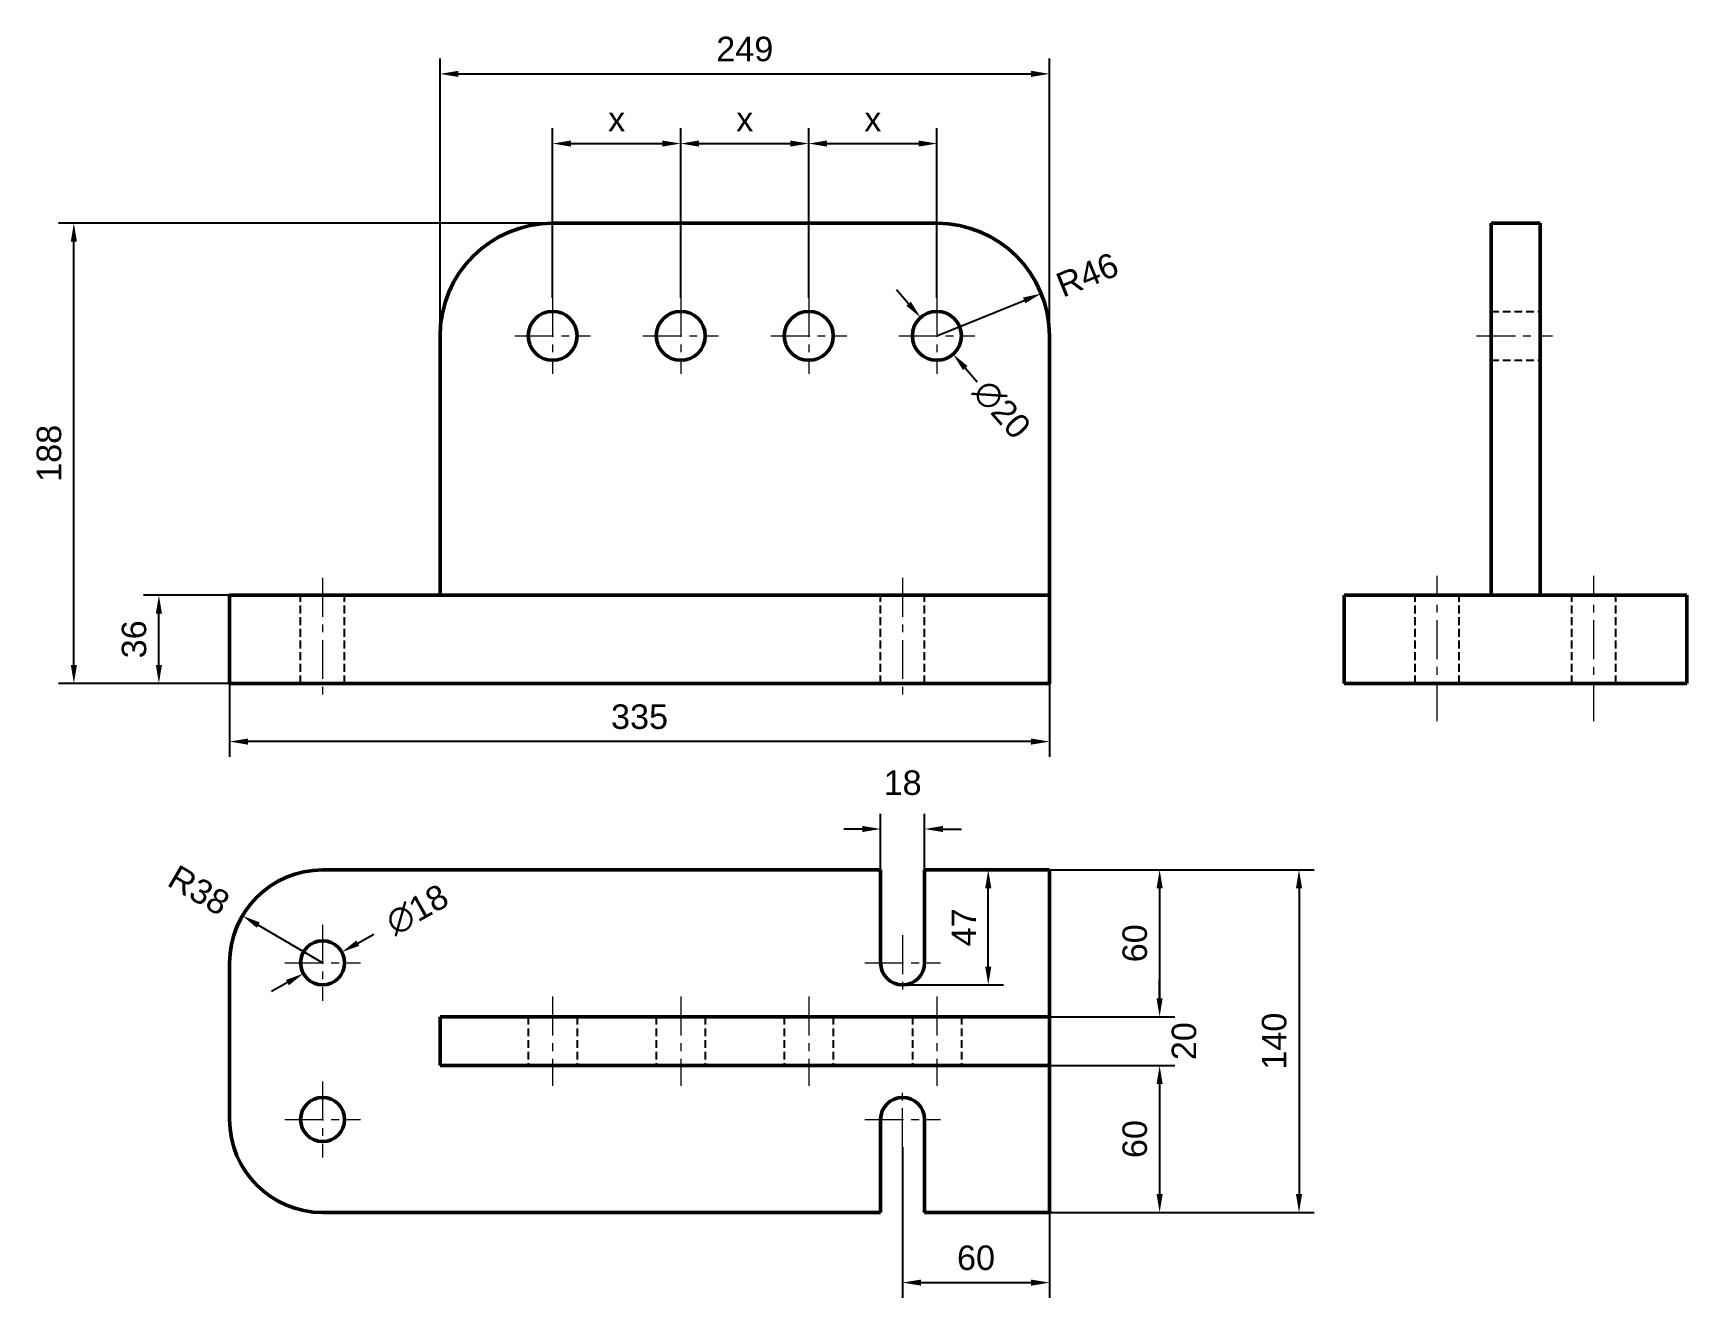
# Model space of a CAD drawing. Header units: millimetres. Extents: x 1459 to 16731, y 971 to 8404.
# Drawn here: x 16055 to 16731, y 7887 to 8404 of the extents above.
import ezdxf

# ---------------------------------------------------------------- set-up
doc = ezdxf.new("R2010")
doc.units = ezdxf.units.MM
doc.header["$LTSCALE"] = 0.5
doc.linetypes.add('AXES', pattern=[50.8, 31.75, -6.35, 6.35, -6.35])
doc.linetypes.add('CACHE', pattern=[9.525, 6.35, -3.175])
doc.layers.get('Defpoints').update_dxf_attribs({"lineweight": 20})
for name, color, linetype, lineweight in [('AXES', 11, 'AXES', 20), ('CACHE', 7, 'CACHE', 25), ('Cotation', 1, 'Continuous', 20), ('Cotation Détail', 190, 'Continuous', 20), ('FORT', 7, 'Continuous', 50)]:
    doc.layers.add(name, color=color, linetype=linetype, lineweight=lineweight)
doc.styles.add('BE', font='arial.ttf')
doc.dimstyles.new('ECH 1_5', dxfattribs={"dimscale": 5, "dimtxt": 2, "dimasz": 1.5, "dimexe": 1.25, "dimexo": 0, "dimgap": 1, "dimtad": 1, "dimdec": 0, "dimtxsty": 'BE', "dimcen": 0, "dimclrd": 1, "dimclre": 1, "dimclrt": 171, "dimazin": 2, "dimtfac": 1, "dimtdec": 0, "dimtofl": 0, "dimtmove": 2, "dimatfit": 3, "dimfxl": 1, "dimarcsym": 0})

# ---------------------------------------------------------------- blocks, each defined once
blk = doc.blocks.new('*D241')
at = {"layer": 'Cotation', "color": 1, "lineweight": -2, "transparency": 16777216}
blk.add_line((16173.57, 8024.25), (16147.26, 8039.69), dxfattribs=at)
at = {"layer": 'Cotation', "color": 1, "transparency": 16777216}
blk.add_solid([(16147.9, 8040.77), (16146.63, 8038.61), (16140.8, 8043.48)], dxfattribs=at)
at = {"layer": 'Defpoints', "color": 0, "transparency": 16777216}
for p in [(16140.8, 8043.48), (16173.57, 8024.25)]:
    blk.add_point(p, dxfattribs=at)
at = {"layer": 'Cotation', "color": 171, "transparency": 16777216, "insert": (16123.03, 8053.91), "char_height": 10, "attachment_point": 5, "rotation": 329.58604, "style": 'BE'}
blk.add_mtext('R38', dxfattribs=at)
blk = doc.blocks.new('*D242')
at = {"layer": 'Cotation', "color": 1, "lineweight": -2, "transparency": 16777216}
for p, q in [((16187.96, 8032.32), (16194.5, 8035.98)), ((16159.17, 8016.18), (16152.63, 8012.51))]:
    blk.add_line(p, q, dxfattribs=at)
at = {"layer": 'Cotation', "color": 1, "transparency": 16777216}
for points in [[(16187.35, 8033.41), (16188.57, 8031.23), (16181.42, 8028.65)], [(16158.56, 8017.27), (16159.78, 8015.09), (16165.72, 8019.85)]]:
    blk.add_solid(points, dxfattribs=at)
at = {"layer": 'Defpoints', "color": 0, "transparency": 16777216}
for p in [(16181.42, 8028.65), (16165.72, 8019.85)]:
    blk.add_point(p, dxfattribs=at)
at = {"layer": 'Cotation', "color": 171, "transparency": 16777216, "insert": (16212.25, 8045.94), "char_height": 10, "attachment_point": 5, "rotation": 29.27466, "style": 'BE'}
blk.add_mtext('∅18', dxfattribs=at)
blk = doc.blocks.new('*D243')
at = {"layer": 'Cotation', "color": 1, "lineweight": -2, "transparency": 16777216}
for p, q in [((16419.57, 8062.25), (16451.81, 8062.25)), ((16445.56, 8022.75), (16445.56, 8054.75)), ((16410.57, 8015.25), (16451.81, 8015.25))]:
    blk.add_line(p, q, dxfattribs=at)
at = {"layer": 'Cotation', "color": 1, "transparency": 16777216}
for points in [[(16444.31, 8054.75), (16446.81, 8054.75), (16445.56, 8062.25)], [(16444.31, 8022.75), (16446.81, 8022.75), (16445.56, 8015.25)]]:
    blk.add_solid(points, dxfattribs=at)
at = {"layer": 'Defpoints', "color": 0, "transparency": 16777216}
for p in [(16419.57, 8062.25), (16445.56, 8062.25), (16410.57, 8015.25)]:
    blk.add_point(p, dxfattribs=at)
at = {"layer": 'Cotation', "color": 171, "transparency": 16777216, "insert": (16435.56, 8038.75), "char_height": 10, "attachment_point": 5, "rotation": 90, "style": 'BE'}
blk.add_mtext('47', dxfattribs=at)
blk = doc.blocks.new('*D244')
at = {"layer": 'Cotation', "color": 1, "lineweight": -2, "transparency": 16777216}
for p, q in [((16401.57, 8062.25), (16401.57, 8085.2)), ((16419.57, 8062.25), (16419.57, 8085.2)), ((16394.07, 8078.95), (16386.57, 8078.95)), ((16427.07, 8078.95), (16434.57, 8078.95))]:
    blk.add_line(p, q, dxfattribs=at)
at = {"layer": 'Cotation', "color": 1, "transparency": 16777216}
for points in [[(16394.07, 8080.2), (16394.07, 8077.7), (16401.57, 8078.95)], [(16427.07, 8080.2), (16427.07, 8077.7), (16419.57, 8078.95)]]:
    blk.add_solid(points, dxfattribs=at)
at = {"layer": 'Defpoints', "color": 0, "transparency": 16777216}
for p in [(16419.57, 8078.95), (16401.57, 8062.25), (16419.57, 8062.25)]:
    blk.add_point(p, dxfattribs=at)
at = {"layer": 'Cotation', "color": 171, "transparency": 16777216, "insert": (16410.57, 8097.81), "char_height": 10, "attachment_point": 5, "style": 'BE'}
blk.add_mtext('18', dxfattribs=at)
blk = doc.blocks.new('*D245')
at = {"layer": 'Cotation', "color": 1, "lineweight": -2, "transparency": 16777216}
for p, q in [((16410.57, 7948.94), (16410.57, 7887.34)), ((16470.57, 7922.25), (16470.57, 7887.34)), ((16418.07, 7893.59), (16463.07, 7893.59))]:
    blk.add_line(p, q, dxfattribs=at)
at = {"layer": 'Cotation', "color": 1, "transparency": 16777216}
for points in [[(16418.07, 7894.84), (16418.07, 7892.34), (16410.57, 7893.59)], [(16463.07, 7894.84), (16463.07, 7892.34), (16470.57, 7893.59)]]:
    blk.add_solid(points, dxfattribs=at)
at = {"layer": 'Defpoints', "color": 0, "transparency": 16777216}
for p in [(16410.57, 7948.94), (16470.57, 7922.25), (16470.57, 7893.59)]:
    blk.add_point(p, dxfattribs=at)
at = {"layer": 'Cotation', "color": 171, "transparency": 16777216, "insert": (16440.57, 7903.69), "char_height": 10, "attachment_point": 5, "style": 'BE'}
blk.add_mtext('60', dxfattribs=at)
blk = doc.blocks.new('*D246')
at = {"layer": 'Cotation', "color": 1, "lineweight": -2, "transparency": 16777216}
for p, q in [((16470.57, 8062.25), (16521.84, 8062.25)), ((16515.59, 8054.75), (16515.59, 8009.75)), ((16470.57, 8002.25), (16521.84, 8002.25))]:
    blk.add_line(p, q, dxfattribs=at)
at = {"layer": 'Cotation', "color": 1, "transparency": 16777216}
for points in [[(16514.34, 8054.75), (16516.84, 8054.75), (16515.59, 8062.25)], [(16514.34, 8009.75), (16516.84, 8009.75), (16515.59, 8002.25)]]:
    blk.add_solid(points, dxfattribs=at)
at = {"layer": 'Defpoints', "color": 0, "transparency": 16777216}
for p in [(16470.57, 8062.25), (16470.57, 8002.25), (16515.59, 8002.25)]:
    blk.add_point(p, dxfattribs=at)
at = {"layer": 'Cotation', "color": 171, "transparency": 16777216, "insert": (16505.48, 8032.25), "char_height": 10, "attachment_point": 5, "rotation": 90, "style": 'BE'}
blk.add_mtext('60', dxfattribs=at)
blk = doc.blocks.new('*D247')
at = {"layer": 'Cotation', "color": 1, "lineweight": -2, "transparency": 16777216}
for p, q in [((16515.59, 8009.75), (16515.59, 8017.25)), ((16470.57, 8002.25), (16521.84, 8002.25)), ((16470.57, 7982.25), (16521.84, 7982.25)), ((16515.59, 7974.75), (16515.59, 7967.25))]:
    blk.add_line(p, q, dxfattribs=at)
at = {"layer": 'Cotation', "color": 1, "transparency": 16777216}
for points in [[(16514.34, 8009.75), (16516.84, 8009.75), (16515.59, 8002.25)], [(16514.34, 7974.75), (16516.84, 7974.75), (16515.59, 7982.25)]]:
    blk.add_solid(points, dxfattribs=at)
at = {"layer": 'Defpoints', "color": 0, "transparency": 16777216}
for p in [(16470.57, 8002.25), (16470.57, 7982.25), (16515.59, 7982.25)]:
    blk.add_point(p, dxfattribs=at)
at = {"layer": 'Cotation', "color": 171, "transparency": 16777216, "insert": (16525.59, 7992.25), "char_height": 10, "attachment_point": 5, "rotation": 90, "style": 'BE'}
blk.add_mtext('20', dxfattribs=at)
blk = doc.blocks.new('*D248')
at = {"layer": 'Cotation', "color": 1, "lineweight": -2, "transparency": 16777216}
for p, q in [((16470.57, 7982.25), (16521.84, 7982.25)), ((16515.59, 7974.75), (16515.59, 7929.75)), ((16470.57, 7922.25), (16521.84, 7922.25))]:
    blk.add_line(p, q, dxfattribs=at)
at = {"layer": 'Cotation', "color": 1, "transparency": 16777216}
for points in [[(16514.34, 7974.75), (16516.84, 7974.75), (16515.59, 7982.25)], [(16514.34, 7929.75), (16516.84, 7929.75), (16515.59, 7922.25)]]:
    blk.add_solid(points, dxfattribs=at)
at = {"layer": 'Defpoints', "color": 0, "transparency": 16777216}
for p in [(16470.57, 7982.25), (16470.57, 7922.25), (16515.59, 7922.25)]:
    blk.add_point(p, dxfattribs=at)
at = {"layer": 'Cotation', "color": 171, "transparency": 16777216, "insert": (16505.48, 7952.25), "char_height": 10, "attachment_point": 5, "rotation": 90, "style": 'BE'}
blk.add_mtext('60', dxfattribs=at)
blk = doc.blocks.new('*D249')
at = {"layer": 'Cotation', "color": 1, "lineweight": -2, "transparency": 16777216}
for p, q in [((16470.57, 8062.25), (16578.8, 8062.25)), ((16572.55, 8054.75), (16572.55, 7929.75)), ((16470.57, 7922.25), (16578.8, 7922.25))]:
    blk.add_line(p, q, dxfattribs=at)
at = {"layer": 'Cotation', "color": 1, "transparency": 16777216}
for points in [[(16571.3, 8054.75), (16573.8, 8054.75), (16572.55, 8062.25)], [(16571.3, 7929.75), (16573.8, 7929.75), (16572.55, 7922.25)]]:
    blk.add_solid(points, dxfattribs=at)
at = {"layer": 'Defpoints', "color": 0, "transparency": 16777216}
for p in [(16470.57, 8062.25), (16470.57, 7922.25), (16572.55, 7922.25)]:
    blk.add_point(p, dxfattribs=at)
at = {"layer": 'Cotation', "color": 171, "transparency": 16777216, "insert": (16562.44, 7992.25), "char_height": 10, "attachment_point": 5, "rotation": 90, "style": 'BE'}
blk.add_mtext('140', dxfattribs=at)
blk = doc.blocks.new('*D251')
at = {"layer": 'Cotation', "color": 1, "lineweight": -2, "transparency": 16777216}
for p, q in [((16135.57, 8138.46), (16135.57, 8108.42)), ((16470.57, 8138.46), (16470.57, 8108.42)), ((16463.07, 8114.67), (16143.07, 8114.67))]:
    blk.add_line(p, q, dxfattribs=at)
at = {"layer": 'Cotation', "color": 1, "transparency": 16777216}
for points in [[(16143.07, 8115.92), (16143.07, 8113.42), (16135.57, 8114.67)], [(16463.07, 8115.92), (16463.07, 8113.42), (16470.57, 8114.67)]]:
    blk.add_solid(points, dxfattribs=at)
at = {"layer": 'Defpoints', "color": 0, "transparency": 16777216}
for p in [(16135.57, 8138.46), (16470.57, 8138.46), (16135.57, 8114.67)]:
    blk.add_point(p, dxfattribs=at)
at = {"layer": 'Cotation', "color": 171, "transparency": 16777216, "insert": (16303.07, 8124.78), "char_height": 10, "attachment_point": 5, "style": 'BE'}
blk.add_mtext('335', dxfattribs=at)
blk = doc.blocks.new('*D252')
at = {"layer": 'Cotation', "color": 1, "lineweight": -2, "transparency": 16777216}
for p, q in [((16267.57, 8326.46), (16065.68, 8326.46)), ((16071.93, 8145.96), (16071.93, 8318.96)), ((16135.57, 8138.46), (16065.68, 8138.46))]:
    blk.add_line(p, q, dxfattribs=at)
at = {"layer": 'Cotation', "color": 1, "transparency": 16777216}
for points in [[(16070.68, 8318.96), (16073.18, 8318.96), (16071.93, 8326.46)], [(16070.68, 8145.96), (16073.18, 8145.96), (16071.93, 8138.46)]]:
    blk.add_solid(points, dxfattribs=at)
at = {"layer": 'Defpoints', "color": 0, "transparency": 16777216}
for p in [(16071.93, 8326.46), (16267.57, 8326.46), (16135.57, 8138.46)]:
    blk.add_point(p, dxfattribs=at)
at = {"layer": 'Cotation', "color": 171, "transparency": 16777216, "insert": (16061.82, 8232.46), "char_height": 10, "attachment_point": 5, "rotation": 90, "style": 'BE'}
blk.add_mtext('188', dxfattribs=at)
blk = doc.blocks.new('*D253')
at = {"layer": 'Cotation', "color": 1, "lineweight": -2, "transparency": 16777216}
for p, q in [((16135.57, 8174.46), (16100.42, 8174.46)), ((16106.67, 8145.96), (16106.67, 8166.96)), ((16135.57, 8138.46), (16100.42, 8138.46))]:
    blk.add_line(p, q, dxfattribs=at)
at = {"layer": 'Cotation', "color": 1, "transparency": 16777216}
for points in [[(16105.42, 8166.96), (16107.92, 8166.96), (16106.67, 8174.46)], [(16105.42, 8145.96), (16107.92, 8145.96), (16106.67, 8138.46)]]:
    blk.add_solid(points, dxfattribs=at)
at = {"layer": 'Defpoints', "color": 0, "transparency": 16777216}
for p in [(16106.67, 8174.46), (16135.57, 8174.46), (16135.57, 8138.46)]:
    blk.add_point(p, dxfattribs=at)
at = {"layer": 'Cotation', "color": 171, "transparency": 16777216, "insert": (16096.56, 8156.46), "char_height": 10, "attachment_point": 5, "rotation": 90, "style": 'BE'}
blk.add_mtext('36', dxfattribs=at)
blk = doc.blocks.new('*D254')
at = {"layer": 'Cotation', "color": 1, "lineweight": -2, "transparency": 16777216}
for p, q in [((16221.57, 8280.46), (16221.57, 8393.76)), ((16470.57, 8280.46), (16470.57, 8393.76)), ((16229.07, 8387.51), (16463.07, 8387.51))]:
    blk.add_line(p, q, dxfattribs=at)
at = {"layer": 'Cotation', "color": 1, "transparency": 16777216}
for points in [[(16229.07, 8388.76), (16229.07, 8386.26), (16221.57, 8387.51)], [(16463.07, 8388.76), (16463.07, 8386.26), (16470.57, 8387.51)]]:
    blk.add_solid(points, dxfattribs=at)
at = {"layer": 'Defpoints', "color": 0, "transparency": 16777216}
for p in [(16470.57, 8387.51), (16221.57, 8280.46), (16470.57, 8280.46)]:
    blk.add_point(p, dxfattribs=at)
at = {"layer": 'Cotation', "color": 171, "transparency": 16777216, "insert": (16346.07, 8397.62), "char_height": 10, "attachment_point": 5, "style": 'BE'}
blk.add_mtext('249', dxfattribs=at)
blk = doc.blocks.new('*D255')
at = {"layer": 'Cotation Détail', "color": 1, "lineweight": -2, "transparency": 16777216}
for p, q in [((16267.57, 8295.96), (16267.57, 8365.29)), ((16319.9, 8295.96), (16319.9, 8365.29)), ((16275.07, 8359.04), (16312.4, 8359.04))]:
    blk.add_line(p, q, dxfattribs=at)
at = {"layer": 'Cotation Détail', "color": 1, "transparency": 16777216}
for points in [[(16275.07, 8360.29), (16275.07, 8357.79), (16267.57, 8359.04)], [(16312.4, 8360.29), (16312.4, 8357.79), (16319.9, 8359.04)]]:
    blk.add_solid(points, dxfattribs=at)
at = {"layer": 'Defpoints', "color": 0, "transparency": 16777216}
for p in [(16319.9, 8359.04), (16267.57, 8295.96), (16319.9, 8295.96)]:
    blk.add_point(p, dxfattribs=at)
at = {"layer": 'Cotation Détail', "color": 171, "transparency": 16777216, "insert": (16293.73, 8369.04), "char_height": 10, "attachment_point": 5, "style": 'BE'}
blk.add_mtext('x', dxfattribs=at)
blk = doc.blocks.new('*D256')
at = {"layer": 'Cotation Détail', "color": 1, "lineweight": -2, "transparency": 16777216}
for p, q in [((16319.9, 8295.96), (16319.9, 8365.29)), ((16372.23, 8295.96), (16372.23, 8365.29)), ((16327.4, 8359.04), (16364.73, 8359.04))]:
    blk.add_line(p, q, dxfattribs=at)
at = {"layer": 'Cotation Détail', "color": 1, "transparency": 16777216}
for points in [[(16327.4, 8360.29), (16327.4, 8357.79), (16319.9, 8359.04)], [(16364.73, 8360.29), (16364.73, 8357.79), (16372.23, 8359.04)]]:
    blk.add_solid(points, dxfattribs=at)
at = {"layer": 'Defpoints', "color": 0, "transparency": 16777216}
for p in [(16372.23, 8359.04), (16319.9, 8295.96), (16372.23, 8295.96)]:
    blk.add_point(p, dxfattribs=at)
at = {"layer": 'Cotation Détail', "color": 171, "transparency": 16777216, "insert": (16346.07, 8369.04), "char_height": 10, "attachment_point": 5, "style": 'BE'}
blk.add_mtext('x', dxfattribs=at)
blk = doc.blocks.new('*D257')
at = {"layer": 'Cotation Détail', "color": 1, "lineweight": -2, "transparency": 16777216}
for p, q in [((16372.23, 8295.96), (16372.23, 8365.29)), ((16424.57, 8295.96), (16424.57, 8365.29)), ((16379.73, 8359.04), (16417.07, 8359.04))]:
    blk.add_line(p, q, dxfattribs=at)
at = {"layer": 'Cotation Détail', "color": 1, "transparency": 16777216}
for points in [[(16379.73, 8360.29), (16379.73, 8357.79), (16372.23, 8359.04)], [(16417.07, 8360.29), (16417.07, 8357.79), (16424.57, 8359.04)]]:
    blk.add_solid(points, dxfattribs=at)
at = {"layer": 'Defpoints', "color": 0, "transparency": 16777216}
for p in [(16424.57, 8359.04), (16372.23, 8295.96), (16424.57, 8295.96)]:
    blk.add_point(p, dxfattribs=at)
at = {"layer": 'Cotation Détail', "color": 171, "transparency": 16777216, "insert": (16398.4, 8369.04), "char_height": 10, "attachment_point": 5, "style": 'BE'}
blk.add_mtext('x', dxfattribs=at)
blk = doc.blocks.new('*D258')
at = {"layer": 'Cotation Détail', "color": 1, "lineweight": -2, "transparency": 16777216}
for p, q in [((16412.99, 8293.59), (16408.03, 8299.21)), ((16436.14, 8267.33), (16441.1, 8261.71))]:
    blk.add_line(p, q, dxfattribs=at)
at = {"layer": 'Cotation Détail', "color": 1, "transparency": 16777216}
for points in [[(16413.93, 8294.41), (16412.05, 8292.76), (16417.95, 8287.96)], [(16437.08, 8268.16), (16435.2, 8266.51), (16431.18, 8272.96)]]:
    blk.add_solid(points, dxfattribs=at)
at = {"layer": 'Defpoints', "color": 0, "transparency": 16777216}
for p in [(16417.95, 8287.96), (16431.18, 8272.96)]:
    blk.add_point(p, dxfattribs=at)
at = {"layer": 'Cotation Détail', "color": 171, "transparency": 16777216, "insert": (16451.07, 8250.4), "char_height": 10, "attachment_point": 5, "rotation": 311.40479, "style": 'BE'}
blk.add_mtext('∅20', dxfattribs=at)
blk = doc.blocks.new('*D259')
at = {"layer": 'Cotation Détail', "color": 1, "lineweight": -2, "transparency": 16777216}
blk.add_line((16424.57, 8280.46), (16460.24, 8294.93), dxfattribs=at)
at = {"layer": 'Cotation Détail', "color": 1, "transparency": 16777216}
blk.add_solid([(16459.77, 8296.09), (16460.71, 8293.77), (16467.19, 8297.75)], dxfattribs=at)
at = {"layer": 'Defpoints', "color": 0, "transparency": 16777216}
for p in [(16467.19, 8297.75), (16424.57, 8280.46)]:
    blk.add_point(p, dxfattribs=at)
at = {"layer": 'Cotation Détail', "color": 171, "transparency": 16777216, "insert": (16486.04, 8305.4), "char_height": 10, "attachment_point": 5, "rotation": 22.0815, "style": 'BE'}
blk.add_mtext('R46', dxfattribs=at)

msp = doc.modelspace()

# ---------------------------------------------------------------- linework, layer by layer
at = {"layer": 'AXES'}
for p, q in [((16267.57, 8295.96), (16267.57, 8264.96)), ((16319.9, 8295.96), (16319.9, 8264.96)), ((16372.23, 8295.96), (16372.23, 8264.96)), ((16424.57, 8295.96), (16424.57, 8264.96)), ((16252.07, 8280.46), (16283.07, 8280.46)), ((16304.4, 8280.46), (16335.4, 8280.46)), ((16356.73, 8280.46), (16387.73, 8280.46)), ((16409.07, 8280.46), (16440.07, 8280.46)), ((16645.07, 8280.46), (16676.07, 8280.46)), ((16173.57, 8181.54), (16173.57, 8132.34)), ((16410.57, 8181.54), (16410.57, 8132.34)), ((16629.05, 8122.96), (16629.05, 8182.45)), ((16693.05, 8122.96), (16693.05, 8182.45)), ((16613.55, 8138.46), (16644.55, 8138.46)), ((16677.55, 8138.46), (16708.55, 8138.46)), ((16173.57, 8039.75), (16173.57, 8008.75)), ((16410.57, 8035.56), (16410.57, 8012.94)), ((16158.07, 8024.25), (16189.07, 8024.25)), ((16395.07, 8024.25), (16426.07, 8024.25)), ((16267.57, 8010.44), (16267.57, 7974.06)), ((16319.9, 8010.44), (16319.9, 7974.06)), ((16372.23, 8010.44), (16372.23, 7974.06)), ((16424.57, 8010.44), (16424.57, 7974.06)), ((16173.57, 7975.75), (16173.57, 7944.75)), ((16410.57, 7948.94), (16410.57, 7971.56)), ((16158.07, 7960.25), (16189.07, 7960.25)), ((16395.07, 7960.25), (16426.07, 7960.25))]:
    msp.add_line(p, q, dxfattribs=at)
at = {"layer": 'CACHE'}
for p, q in [((16651.05, 8290.46), (16671.05, 8290.46)), ((16651.05, 8270.46), (16671.05, 8270.46)), ((16164.57, 8138.46), (16164.57, 8174.46)), ((16182.57, 8138.46), (16182.57, 8174.46)), ((16401.57, 8138.46), (16401.57, 8174.46)), ((16419.57, 8138.46), (16419.57, 8174.46)), ((16620.05, 8138.46), (16620.05, 8174.46)), ((16638.05, 8138.46), (16638.05, 8174.46)), ((16684.05, 8138.46), (16684.05, 8174.46)), ((16702.05, 8138.46), (16702.05, 8174.46)), ((16257.57, 8002.25), (16257.57, 7982.25)), ((16277.57, 8002.25), (16277.57, 7982.25)), ((16309.9, 8002.25), (16309.9, 7982.25)), ((16329.9, 8002.25), (16329.9, 7982.25)), ((16362.23, 8002.25), (16362.23, 7982.25)), ((16382.23, 8002.25), (16382.23, 7982.25)), ((16414.57, 8002.25), (16414.57, 7982.25)), ((16434.57, 8002.25), (16434.57, 7982.25))]:
    msp.add_line(p, q, dxfattribs=at)
at = {"layer": 'FORT'}
for p, q in [((16424.57, 8326.46), (16267.57, 8326.46)), ((16671.05, 8326.46), (16651.05, 8326.46)), ((16651.05, 8326.46), (16651.05, 8174.46)), ((16671.05, 8174.46), (16671.05, 8326.46)), ((16221.57, 8280.46), (16221.57, 8174.46)), ((16470.57, 8280.46), (16470.57, 8174.46)), ((16591.05, 8138.46), (16591.05, 8174.46)), ((16591.05, 8174.46), (16731.05, 8174.46)), ((16731.05, 8174.46), (16731.05, 8138.46)), ((16731.05, 8138.46), (16591.05, 8138.46)), ((16401.57, 8062.25), (16173.57, 8062.25)), ((16401.57, 8024.25), (16401.57, 8062.25)), ((16470.57, 8062.25), (16419.57, 8062.25)), ((16419.57, 8024.25), (16419.57, 8062.25)), ((16470.57, 7922.25), (16470.57, 8062.25)), ((16135.57, 8024.25), (16135.57, 7960.25)), ((16470.57, 8002.25), (16221.57, 8002.25)), ((16221.57, 8002.25), (16221.57, 7982.25)), ((16221.57, 7982.25), (16470.57, 7982.25)), ((16401.57, 7960.25), (16401.57, 7922.25)), ((16419.57, 7960.25), (16419.57, 7922.25)), ((16401.57, 7922.25), (16173.57, 7922.25)), ((16470.57, 7922.25), (16419.57, 7922.25))]:
    msp.add_line(p, q, dxfattribs=at)
msp.add_lwpolyline([(16135.57, 8138.46), (16470.57, 8138.46), (16470.57, 8174.46), (16135.57, 8174.46)], close=True, dxfattribs=at)
for centre, radius in [((16267.57, 8280.46), 10), ((16319.9, 8280.46), 10), ((16372.23, 8280.46), 10), ((16424.57, 8280.46), 10), ((16173.57, 8024.25), 9), ((16173.57, 7960.25), 9)]:
    msp.add_circle(centre, radius, dxfattribs=at)
for centre, radius, start, end in [((16267.57, 8280.46), 46, 90, 180), ((16424.57, 8280.46), 46, 0, 90), ((16173.57, 8024.25), 38, 90, 180), ((16410.57, 8024.25), 9, 180, 0), ((16410.57, 7960.25), 9, 0, 180), ((16173.57, 7960.25), 38, 180, 270)]:
    msp.add_arc(centre, radius, start, end, dxfattribs=at)

# ---------------------------------------------------------------- dimensions: what is measured, and where the dimension line sits
at = {"layer": 'Cotation'}
for base, p1, p2, picture, middle in [((16470.57, 8387.51), (16221.57, 8280.46), (16470.57, 8280.46), '*D254', (16346.07, 8397.62)), ((16135.57, 8114.67), (16470.57, 8138.46), (16135.57, 8138.46), '*D251', (16303.07, 8124.78)), ((16419.57, 8078.95), (16401.57, 8062.25), (16419.57, 8062.25), '*D244', (16410.57, 8097.81)), ((16470.57, 7893.59), (16410.57, 7948.94), (16470.57, 7922.25), '*D245', (16440.57, 7903.69))]:
    dim = msp.add_linear_dim(base=base, p1=p1, p2=p2, dimstyle='ECH 1_5', dxfattribs=at)
    dim.commit()
    dim.dimension.update_dxf_attribs({"geometry": picture, "text_midpoint": middle})
for base, p1, p2, picture, middle in [((16071.93, 8326.46), (16135.57, 8138.46), (16267.57, 8326.46), '*D252', (16061.82, 8232.46)), ((16106.67, 8174.46), (16135.57, 8138.46), (16135.57, 8174.46), '*D253', (16096.56, 8156.46)), ((16445.56, 8062.25), (16410.57, 8015.25), (16419.57, 8062.25), '*D243', (16435.56, 8038.75)), ((16515.59, 8002.25), (16470.57, 8062.25), (16470.57, 8002.25), '*D246', (16505.48, 8032.25)), ((16572.55, 7922.25), (16470.57, 8062.25), (16470.57, 7922.25), '*D249', (16562.44, 7992.25)), ((16515.59, 7922.25), (16470.57, 7982.25), (16470.57, 7922.25), '*D248', (16505.48, 7952.25))]:
    dim = msp.add_linear_dim(base=base, p1=p1, p2=p2, angle=90, dimstyle='ECH 1_5', dxfattribs=at)
    dim.commit()
    dim.dimension.update_dxf_attribs({"geometry": picture, "text_midpoint": middle})
dim = msp.add_radius_dim(center=(16173.57, 8024.25), mpoint=(16140.8, 8043.48), dimstyle='ECH 1_5', dxfattribs=at)
dim.commit()
dim.dimension.update_dxf_attribs({"geometry": '*D241', "text_midpoint": (16123.03, 8053.91), "dimtype": 164})
dim = msp.add_diameter_dim_2p(p1=(16165.72, 8019.85), p2=(16181.42, 8028.65), dimstyle='ECH 1_5', dxfattribs=at)
dim.commit()
dim.dimension.update_dxf_attribs({"geometry": '*D242', "text_midpoint": (16212.25, 8045.94), "dimtype": 163})
dim = msp.add_linear_dim(base=(16515.59, 7982.25), p1=(16470.57, 8002.25), p2=(16470.57, 7982.25), angle=90, dimstyle='ECH 1_5', dxfattribs=at)
dim.commit()
dim.dimension.update_dxf_attribs({"geometry": '*D247', "text_midpoint": (16525.59, 7992.25), "dimtype": 160})
at = {"layer": 'Cotation Détail'}
for base, p1, p2, picture, middle in [((16319.9, 8359.04), (16267.57, 8295.96), (16319.9, 8295.96), '*D255', (16293.73, 8369.04)), ((16372.23, 8359.04), (16319.9, 8295.96), (16372.23, 8295.96), '*D256', (16346.07, 8369.04)), ((16424.57, 8359.04), (16372.23, 8295.96), (16424.57, 8295.96), '*D257', (16398.4, 8369.04))]:
    dim = msp.add_linear_dim(base=base, p1=p1, p2=p2, text='x', dimstyle='ECH 1_5', dxfattribs=at)
    dim.commit()
    dim.dimension.update_dxf_attribs({"geometry": picture, "text_midpoint": middle})
dim = msp.add_radius_dim(center=(16424.57, 8280.46), mpoint=(16467.19, 8297.75), dimstyle='ECH 1_5', dxfattribs=at)
dim.commit()
dim.dimension.update_dxf_attribs({"geometry": '*D259', "text_midpoint": (16486.04, 8305.4), "dimtype": 164})
dim = msp.add_diameter_dim_2p(p1=(16417.95, 8287.96), p2=(16431.18, 8272.96), dimstyle='ECH 1_5', dxfattribs=at)
dim.commit()
dim.dimension.update_dxf_attribs({"geometry": '*D258', "text_midpoint": (16451.07, 8250.4), "dimtype": 163})

doc.saveas('drawing.dxf')
